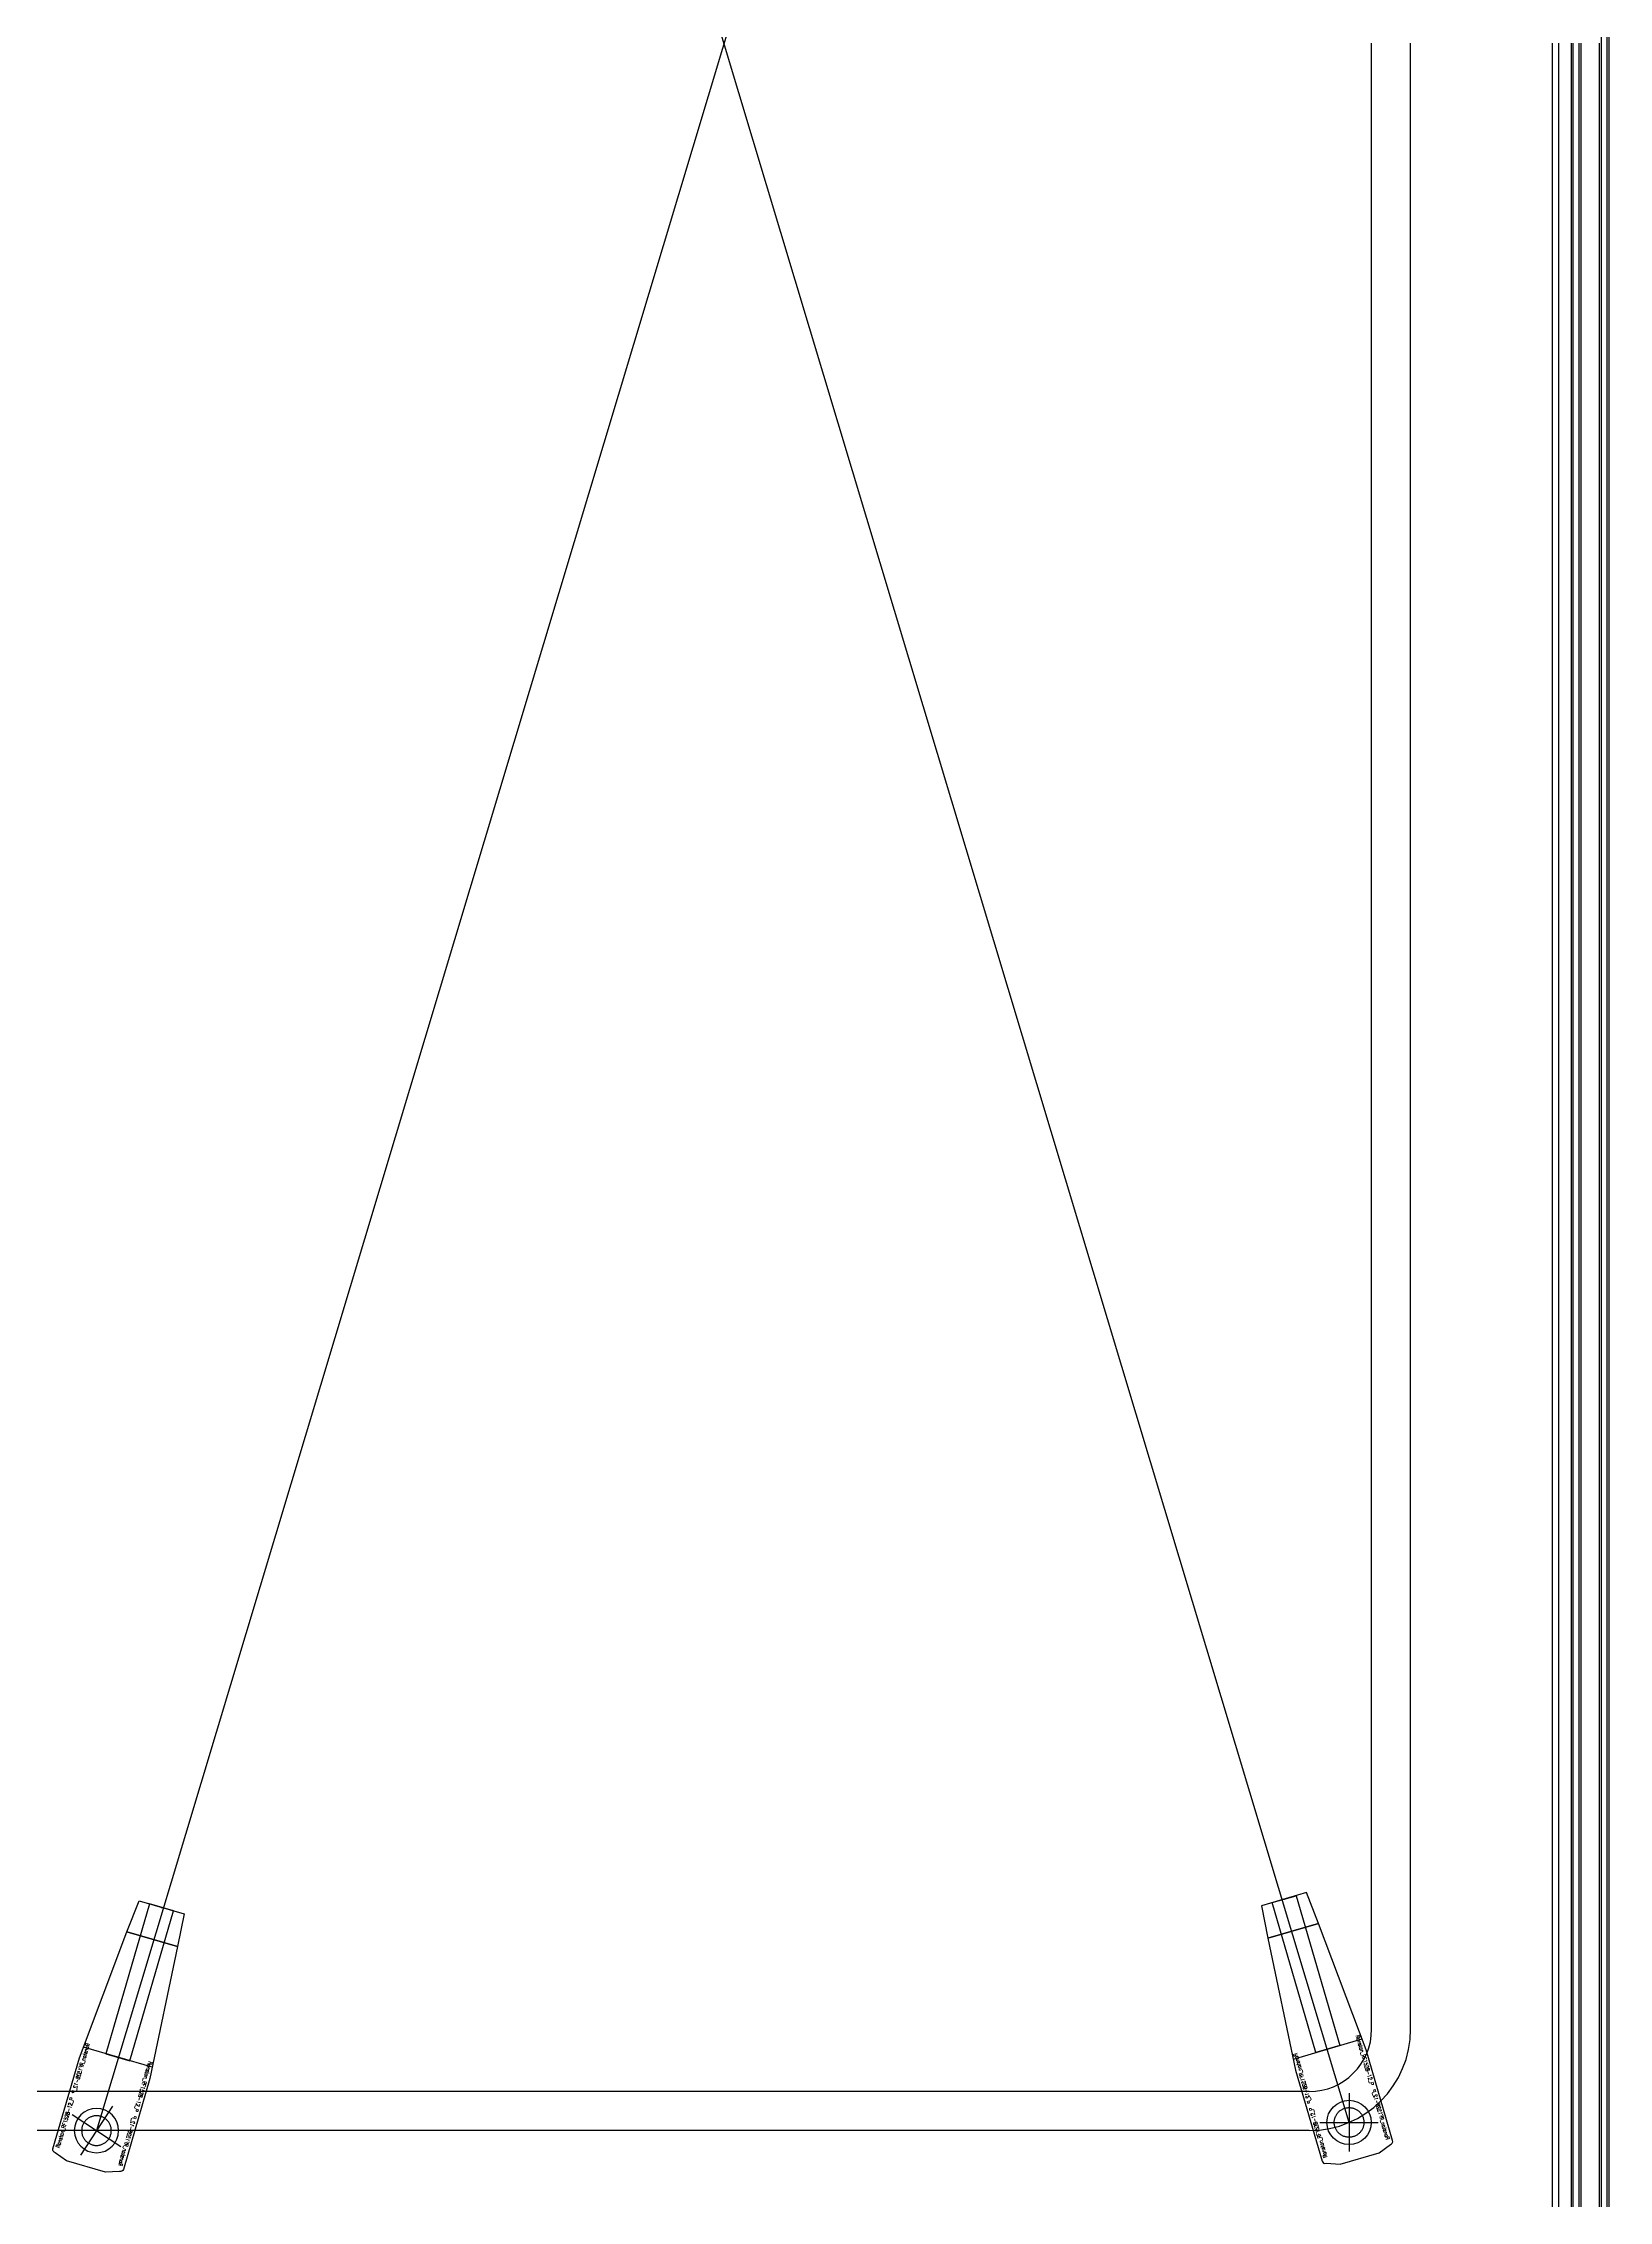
# Model space of a CAD drawing. Extents: x -163000 to 184253, y -124935 to 90032.
# Drawn here: x -132241 to -131238, y 31607 to 32990 of the extents above; entities that cross this region are included whole.
import ezdxf

# ---------------------------------------------------------------- set-up
doc = ezdxf.new("R2010")
doc.units = 0
doc.header["$LTSCALE"] = 1000
doc.header["$MEASUREMENT"] = 0
doc.linetypes.add('HIDDEN', pattern=[0.375, 0.25, -0.125])
doc.layers.get('0').update_dxf_attribs({"linetype": 'CONTINUOUS'})
for name, color, linetype in [('Aux (not print)', 11, 'CONTINUOUS'), ('glass-p', 1, 'CONTINUOUS'), ('SS Cable', 9, 'CONTINUOUS'), ('Steel', 30, 'CONTINUOUS')]:
    doc.layers.add(name, color=color, linetype=linetype)
doc.styles.add('ROMANS', font='romans', dxfattribs={"width": 0.9})

# ---------------------------------------------------------------- blocks, each defined once
blk = doc.blocks.new('Ronstan_RF1528-12_P')
at = {"layer": 'Aux (not print)', "linetype": 'HIDDEN'}
blk.add_circle((0, 0), 9.5, dxfattribs=at)
at = {"layer": 'Aux (not print)'}
for p in [(0, 0), (149, 0)]:
    blk.add_point(p, dxfattribs=at)
at = {"layer": 'SS Cable', "color": 8, "linetype": 'HIDDEN'}
blk.add_line((49, 22.9), (49, -23), dxfattribs=at)
at = {"layer": 'SS Cable', "color": 0, "linetype": 'ByBlock'}
blk.add_lwpolyline([(-19, 23.5, 0.414214), (-21, 21.5), (-24, 13), (-24, -13), (-21, -21.5, 0.414214), (-19, -23.5), (41.7, -23.5), (127.8, -16.9), (127.8, 16.9), (41.7, 23.5)], format="xyb", close=True, dxfattribs=at)
blk.add_lwpolyline([(127.8, -16.9), (149, -15), (149, 15), (127.8, 16.9)], close=True, dxfattribs=at)
at = {"layer": 'SS Cable', "color": 8, "linetype": 'HIDDEN'}
blk.add_lwpolyline([(49, 8), (149, 8), (149, -8), (49, -8)], close=True, dxfattribs=at)
at = {"layer": 'Steel', "color": 8}
blk.add_circle((0, 0), 14.2, dxfattribs=at)
at = {"layer": 'Aux (not print)', "style": 'ROMANS', "width": 0.7}
for text_generation_flag, p in [(6, (-17.5, 19.6)), (4, (52.2, 19.6))]:
    blk.add_text('Ronstan_RF1528-12_P', height=2.5, rotation=180, dxfattribs=dict(at, text_generation_flag=text_generation_flag)).set_placement(p)
for text_generation_flag, p in [(4, (-17.5, -19.6)), (6, (52.2, -19.6))]:
    blk.add_text('Ronstan_RF1528-12_P', height=2.5, dxfattribs=dict(at, text_generation_flag=text_generation_flag)).set_placement(p)
blk = doc.blocks.new('s2118a')
at = {"layer": 'glass-p'}
for p, q in [((-131404.332, 31657.369), (-132206.874, 34327.135)), ((-131404.332, 34321.895), (-132206.874, 31652.129)), ((-131242.9, 33782.129), (-131242.9, 32989.632)), ((-131238.9, 32989.632), (-131238.9, 33782.129)), ((-131389.9, 31717.129), (-131389.9, 32989.632)), ((-131364.9, 31717.129), (-131364.9, 32989.632)), ((-131273.9, 31597.129), (-131273.9, 32989.632)), ((-131269.9, 31597.129), (-131269.9, 32989.632)), ((-131260.9, 32989.632), (-131260.9, 31573.129)), ((-131256.9, 31573.129), (-131256.9, 32989.632)), ((-131242.9, 32989.632), (-131242.9, 31573.129)), ((-131238.9, 31573.129), (-131238.9, 32989.632)), ((-131837.9, 31677.129), (-132260.92, 31677.129)), ((-131429.9, 31677.129), (-131837.9, 31677.129)), ((-131404.332, 31676.073), (-131404.332, 31638.665)), ((-132222.51, 31662.393), (-132191.238, 31641.864)), ((-132196.609, 31667.765), (-132217.139, 31636.493)), ((-131837.9, 31652.129), (-132290.774, 31652.129)), ((-131837.9, 31652.129), (-132290.774, 31652.129)), ((-131429.9, 31652.129), (-131837.9, 31652.129)), ((-131423.036, 31657.369), (-131385.628, 31657.369))]:
    blk.add_line(p, q, dxfattribs=at)
for points in [[(-131237.9, 33032.127), (-131237.9, 31574.129), (-131238.9, 31573.129), (-131242.9, 31573.129), (-131243.9, 31574.129), (-131243.9, 32989.632)], [(-131255.9, 32989.632), (-131255.9, 31574.129), (-131256.9, 31573.129), (-131260.9, 31573.129), (-131261.9, 31574.129), (-131261.9, 32989.632)]]:
    blk.add_lwpolyline(points, dxfattribs=at)
for radius in [40, 65]:
    blk.add_arc((-131429.9, 31717.129), radius, 270, 360, dxfattribs=at)
at = {"layer": 'glass-p', "xscale": -1, "rotation": 253.7575935279634}
blk.add_blockref('Ronstan_RF1528-12_P', (-132206.874, 31652.129), dxfattribs=at)
at = {"layer": 'glass-p', "rotation": 106.2424064650496}
blk.add_blockref('Ronstan_RF1528-12_P', (-131404.332, 31657.369), dxfattribs=at)

msp = doc.modelspace()

# ---------------------------------------------------------------- block references
msp.add_blockref('s2118a', (0, 0))

doc.saveas('drawing.dxf')
